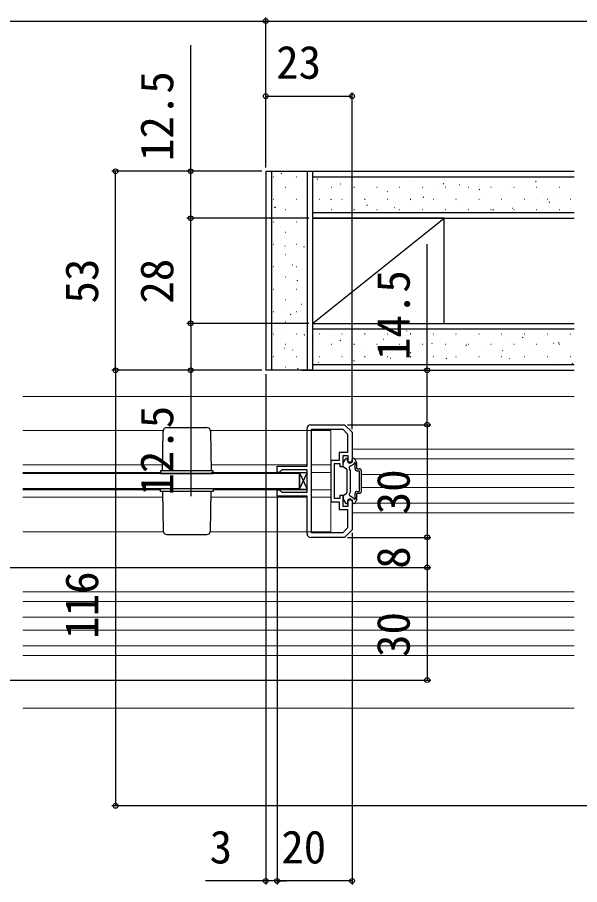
# Model space of a CAD drawing. Units: millimetres, scale not verified. Extents: x -525 to 525, y -786 to 782.
# Drawn here: x 150.2 to 300.1, y -483.8 to -252.8 of the extents above; entities that cross this region are included whole.
import ezdxf
from ezdxf.enums import TextEntityAlignment as Align

# ---------------------------------------------------------------- set-up
doc = ezdxf.new("R2010")
doc.units = ezdxf.units.MM
doc.header["$LTSCALE"] = 4
for name, color, linetype in [('0-2_YKK_11', 7, 'Continuous'), ('0-4_YKK_13', 4, 'Continuous'), ('0-6_YKK_D', 6, 'Continuous'), ('0-8_YSS_K', 3, 'Continuous')]:
    doc.layers.add(name, color=color, linetype=linetype)
doc.layers.add('0-3_YKK_12', color=2, linetype='Continuous', lineweight=18)
doc.styles.add('ＭＳ ゴシック', font='')
doc.styles.get('ＭＳ ゴシック').set_extended_font_data('MS Gothic')

msp = doc.modelspace()

# ---------------------------------------------------------------- linework, layer by layer
at = {"layer": '0-2_YKK_11'}
for points in [[(227.425, -390.3), (227.425, -380.3), (219.425, -380.3), (219.425, -378.6), (220.025, -378.6), (220.225, -378.8), (220.725, -379.3), (227.425, -379.3), (227.425, -373.3), (220.725, -373.3), (220.225, -373.8), (220.025, -374), (219.425, -374), (219.425, -372.3), (227.425, -372.3), (227.425, -362.3)], [(228.425, -361.3), (237.425, -361.3), (239.425, -363.3), (239.425, -371.3), (238.425, -371.3), (238.425, -369.6), (236.925, -369.6), (236.925, -372.5), (236.225, -372.5), (236.225, -371.7), (234.625, -371.7), (234.625, -376.3), (234.625, -380.9), (236.225, -380.9), (236.225, -380.1), (236.925, -380.1), (236.925, -383), (238.425, -383), (238.425, -381.3), (239.425, -381.3), (239.425, -389.3), (237.425, -391.3), (228.425, -391.3)]]:
    msp.add_lwpolyline(points, dxfattribs=at)
msp.add_lwpolyline([(228.625, -390.1), (228.625, -362.5), (236.928, -362.5), (238.225, -363.797), (238.225, -368.7), (236.025, -368.7), (236.025, -370.8), (233.725, -370.8), (233.725, -381.8), (236.025, -381.8), (236.025, -383.9), (238.225, -383.9), (238.225, -388.803), (236.928, -390.1)], close=True, dxfattribs=at)
for centre, start, end in [((228.425, -362.3), 90.00001, 179.99999), ((228.425, -390.3), 180.00001, 269.99999)]:
    msp.add_arc(centre, 1, start, end, dxfattribs=at)
at = {"layer": '0-3_YKK_12'}
for p, q in [((298.554, -353.8), (151.692, -353.8)), ((151.692, -362.8), (189.14, -362.8)), ((201.71, -362.8), (233.725, -362.8)), ((233.725, -389.8), (233.725, -362.8)), ((298.554, -367.8), (239.425, -367.8)), ((298.554, -370.4), (240.083, -370.4)), ((151.692, -372), (188.925, -372)), ((151.692, -374), (188.425, -374)), ((201.925, -372), (227.425, -372)), ((201.925, -374), (227.425, -374)), ((228.625, -372), (233.725, -372)), ((233.725, -374), (228.625, -374)), ((228.625, -374), (233.725, -374)), ((233.725, -374), (228.625, -374)), ((298.554, -374.6), (241.925, -374.6)), ((151.692, -378.6), (188.425, -378.6)), ((188.425, -378.6), (157.425, -378.6)), ((188.425, -378.6), (165.425, -378.6)), ((225.425, -378.6), (202.425, -378.6)), ((202.425, -378.6), (225.425, -378.6)), ((227.425, -378.6), (202.425, -378.6)), ((233.725, -378.6), (228.625, -378.6)), ((298.554, -378), (241.925, -378)), ((151.692, -380.6), (188.925, -380.6)), ((201.925, -380.6), (227.425, -380.6)), ((228.625, -380.6), (233.725, -380.6)), ((298.554, -382.2), (240.083, -382.2)), ((239.425, -384.8), (298.554, -384.8)), ((151.692, -389.8), (189.14, -389.8)), ((201.71, -389.8), (233.725, -389.8)), ((298.554, -405.8), (151.692, -405.8)), ((298.554, -408.4), (151.692, -408.4)), ((298.554, -412.6), (151.692, -412.6)), ((298.554, -416), (151.692, -416)), ((298.554, -420.2), (151.692, -420.2)), ((298.554, -422.8), (151.692, -422.8)), ((151.692, -436.8), (298.554, -436.8))]:
    msp.add_line(p, q, dxfattribs=at)
msp.add_lwpolyline([(233.725, -378.6), (228.625, -378.6), (233.725, -378.6)], dxfattribs=at)
at = {"layer": '0-4_YKK_13'}
for p, q in [((190.108, -362.05), (200.742, -362.05)), ((188.925, -373.55), (189.109, -363.033)), ((201.741, -363.033), (201.925, -373.55)), ((237.025, -372.299), (237.025, -371.58)), ((237.065, -371.43), (237.631, -370.45)), ((237.891, -370.3), (238.025, -370.3)), ((238.225, -370.9), (238.225, -370.5)), ((238.923, -372.324), (239.885, -371.769)), ((239.425, -370.9), (239.425, -370.5)), ((239.859, -370.3), (239.625, -370.3)), ((240.685, -371.43), (240.119, -370.45)), ((240.725, -373.05), (240.725, -371.58)), ((225.425, -378.451), (227.425, -374.149)), ((225.425, -374.149), (227.425, -378.451)), ((237.175, -372.559), (237.875, -372.963)), ((238.025, -373.223), (238.025, -379.377)), ((239.025, -373.5), (238.74, -373.007)), ((239.025, -379.1), (239.025, -373.5)), ((240.225, -373.05), (240.225, -371.929)), ((240.725, -373.05), (241.425, -373.05)), ((240.725, -373.55), (241.425, -373.55)), ((241.425, -379.05), (241.425, -373.55)), ((241.925, -379.05), (241.925, -373.55)), ((225.425, -374.3), (151.692, -374.3)), ((151.692, -378.3), (225.425, -378.3)), ((188.925, -379.05), (189.109, -389.567)), ((201.741, -389.567), (201.925, -379.05)), ((237.025, -380.301), (237.025, -381.02)), ((237.175, -380.041), (237.875, -379.637)), ((239.025, -379.1), (238.74, -379.593)), ((238.923, -380.276), (239.885, -380.831)), ((240.225, -380.671), (240.225, -379.55)), ((240.725, -379.05), (241.425, -379.05)), ((240.725, -379.55), (241.425, -379.55)), ((240.725, -381.02), (240.725, -379.55)), ((237.065, -381.17), (237.631, -382.15)), ((237.891, -382.3), (238.025, -382.3)), ((238.225, -381.7), (238.225, -382.1)), ((239.425, -381.7), (239.425, -382.1)), ((239.859, -382.3), (239.625, -382.3)), ((240.685, -381.17), (240.119, -382.15)), ((190.108, -390.55), (200.742, -390.55))]:
    msp.add_line(p, q, dxfattribs=at)
for points in [[(188.425, -374.3), (202.425, -374.3), (202.425, -373.55), (188.425, -373.55)], [(227.425, -374.149), (225.425, -374.149), (225.425, -378.451), (227.425, -378.451)], [(188.425, -378.3), (202.425, -378.3), (202.425, -379.05), (188.425, -379.05)]]:
    msp.add_lwpolyline(points, close=True, dxfattribs=at)
msp.add_lwpolyline([(157.371, -378.3), (225.425, -378.3), (225.425, -374.3), (157.371, -374.3)], dxfattribs=at)
for centre, radius, start, end in [((190.108, -363.05), 1, 90, 179), ((200.742, -363.05), 1, 1, 90), ((237.325, -371.58), 0.3, 150, 180), ((237.891, -370.6), 0.3, 90, 150), ((238.025, -370.5), 0.2, 0, 90), ((238.825, -370.9), 0.6, 180, 0), ((239.625, -370.5), 0.2, 90, 180), ((239.859, -370.6), 0.3, 30, 90), ((240.125, -371.7), 0.25, 293.57818, 196.04532), ((240.425, -371.58), 0.3, 0, 30), ((237.325, -372.299), 0.3, 180, 240), ((237.725, -373.223), 0.3, 0, 60), ((239.173, -372.757), 0.5, 120, 210), ((240.725, -373.05), 0.5, 180, 270), ((241.425, -373.55), 0.5, 0, 90), ((237.325, -380.301), 0.3, 120, 180), ((237.325, -381.02), 0.3, 180, 210), ((237.725, -379.377), 0.3, 300, 0), ((238.825, -381.7), 0.6, 0, 180), ((239.173, -379.843), 0.5, 150, 240), ((240.125, -380.9), 0.25, 163.95468, 66.42182), ((240.725, -379.55), 0.5, 90, 180), ((240.425, -381.02), 0.3, 330, 0), ((241.425, -379.05), 0.5, 270, 0), ((237.891, -382), 0.3, 210, 270), ((238.025, -382.1), 0.2, 270, 0), ((239.625, -382.1), 0.2, 180, 270), ((239.859, -382), 0.3, 270, 330), ((190.108, -389.55), 1, 181, 270), ((200.742, -389.55), 1, 270, 359)]:
    msp.add_arc(centre, radius, start, end, dxfattribs=at)
at = {"layer": '0-6_YKK_D'}
for p, q in [((-37.575, -253.8), (216.425, -253.8)), ((216.425, -292.8), (216.425, -252.8)), ((216.425, -253.8), (381.425, -253.8)), ((216.425, -292.8), (216.425, -272.8)), ((216.425, -273.8), (239.425, -273.8)), ((239.425, -362.507), (239.425, -272.8)), ((215.425, -293.8), (175.425, -293.8)), ((176.425, -346.8), (176.425, -293.8)), ((215.425, -293.8), (195.425, -293.8)), ((227.925, -306.3), (195.425, -306.3)), ((227.925, -306.3), (195.425, -306.3)), ((196.425, -334.3), (196.425, -306.3)), ((227.925, -334.3), (195.425, -334.3)), ((227.925, -334.3), (195.425, -334.3)), ((215.425, -346.8), (175.425, -346.8)), ((214.425, -346.8), (175.425, -346.8)), ((176.425, -346.8), (176.425, -462.8)), ((215.425, -346.8), (195.425, -346.8)), ((216.425, -347.8), (216.425, -483.8)), ((259.062, -346.8), (258.425, -346.8)), ((238.22, -361.3), (260.425, -361.3)), ((238.22, -361.3), (260.425, -361.3)), ((259.425, -361.3), (259.425, -391.3)), ((219.425, -380.8), (219.425, -483.8)), ((219.425, -380.8), (219.425, -483.8)), ((239.425, -390.093), (239.425, -483.8)), ((238.218, -391.3), (260.425, -391.3)), ((238.218, -391.3), (260.425, -391.3)), ((259.425, -391.3), (259.425, -399.3)), ((108.218, -399.3), (260.425, -399.3)), ((108.218, -399.3), (260.425, -399.3)), ((259.425, -399.3), (259.425, -429.3)), ((108.218, -429.3), (260.425, -429.3)), ((380.425, -462.8), (175.425, -462.8)), ((216.425, -482.8), (200.37, -482.8)), ((219.425, -482.8), (216.425, -482.8)), ((239.425, -482.8), (219.425, -482.8)), ((219.425, -482.8), (221.975, -482.8))]:
    msp.add_line(p, q, dxfattribs=at)
for points in [[(196.425, -306.3), (196.425, -293.8), (196.425, -260.25)], [(259.425, -361.3), (259.425, -346.8), (259.425, -313.25)], [(196.425, -334.3), (196.425, -346.8), (196.425, -380.35)]]:
    msp.add_lwpolyline(points, dxfattribs=at)
for centre in [(216.425, -253.8), (216.425, -253.8), (216.425, -273.8), (239.425, -273.8), (176.425, -293.8), (196.425, -293.8), (196.425, -306.3), (196.425, -306.3), (196.425, -334.3), (196.425, -334.3), (176.425, -346.8), (176.425, -346.8), (196.425, -346.8), (259.425, -346.8), (259.425, -361.3), (259.425, -361.3), (259.425, -391.3), (259.425, -391.3), (259.425, -399.3), (259.425, -399.3), (259.425, -429.3), (176.425, -462.8), (216.425, -482.8), (219.425, -482.8), (219.425, -482.8), (239.425, -482.8)]:
    msp.add_circle(centre, 0.637, dxfattribs=at)
at = {"layer": '0-8_YSS_K'}
for p, q in [((216.425, -293.8), (216.425, -346.8)), ((216.425, -293.8), (228.925, -293.8)), ((217.925, -293.8), (217.925, -346.8)), ((218.458, -295.271), (218.558, -295.271)), ((220.535, -294.427), (220.701, -294.317)), ((224.538, -295.271), (224.638, -295.271)), ((227.425, -293.8), (227.425, -346.8)), ((228.925, -293.8), (298.554, -293.8)), ((228.925, -293.8), (228.925, -346.8)), ((228.925, -295.3), (298.554, -295.3)), ((273.471, -295.351), (273.49, -295.344)), ((223.349, -296.054), (223.368, -296.048)), ((230.14, -295.905), (230.307, -295.795)), ((236.368, -297.126), (236.387, -297.12)), ((254.967, -296.222), (254.986, -296.215)), ((263.717, -297.188), (263.884, -297.077)), ((267.985, -297.294), (268.004, -297.287)), ((286.49, -296.423), (286.509, -296.416)), ((288.307, -296.584), (288.473, -296.473)), ((221.688, -298.021), (221.788, -298.021)), ((230.128, -299.336), (230.146, -299.329)), ((233.848, -298.021), (233.948, -298.021)), ((239.928, -298.021), (240.028, -298.021)), ((246.008, -298.021), (246.108, -298.021)), ((248.734, -299.27), (248.9, -299.159)), ((249.386, -298.198), (249.405, -298.191)), ((252.088, -298.021), (252.188, -298.021)), ((258.168, -298.021), (258.268, -298.021)), ((262.405, -299.27), (262.424, -299.263)), ((264.248, -298.021), (264.348, -298.021)), ((270.328, -298.021), (270.428, -298.021)), ((273.323, -298.666), (273.49, -298.555)), ((276.408, -298.021), (276.508, -298.021)), ((281.004, -298.366), (281.023, -298.359)), ((282.488, -298.021), (282.588, -298.021)), ((288.568, -298.021), (288.668, -298.021)), ((294.022, -299.437), (294.041, -299.431)), ((294.648, -298.021), (294.748, -298.021)), ((218.458, -301.251), (218.558, -301.251)), ((224.538, -301.251), (224.638, -301.251)), ((224.641, -301.279), (224.66, -301.272)), ((230.618, -301.251), (230.718, -301.251)), ((233.75, -301.352), (233.916, -301.241)), ((236.698, -301.251), (236.798, -301.251)), ((237.66, -302.351), (237.679, -302.344)), ((242.778, -301.251), (242.878, -301.251)), ((243.146, -300.408), (243.165, -300.401)), ((248.858, -301.251), (248.958, -301.251)), ((254.938, -301.251), (255.038, -301.251)), ((256.165, -301.48), (256.183, -301.473)), ((258.339, -300.748), (258.506, -300.637)), ((261.018, -301.251), (261.118, -301.251)), ((267.098, -301.251), (267.198, -301.251)), ((269.183, -302.551), (269.202, -302.545)), ((273.178, -301.251), (273.278, -301.251)), ((275.423, -300.342), (275.442, -300.335)), ((279.258, -301.251), (279.358, -301.251)), ((285.338, -301.251), (285.438, -301.251)), ((288.442, -301.413), (288.461, -301.407)), ((291.418, -301.251), (291.518, -301.251)), ((291.916, -302.03), (292.083, -301.92)), ((297.498, -301.251), (297.598, -301.251)), ((218.766, -303.434), (218.933, -303.323)), ((219.061, -303.255), (219.08, -303.248)), ((221.688, -304.001), (221.788, -304.001)), ((228.925, -304.8), (298.554, -304.8)), ((232.079, -304.327), (232.098, -304.32)), ((233.848, -304.001), (233.948, -304.001)), ((239.928, -304.001), (240.028, -304.001)), ((243.355, -302.83), (243.522, -302.719)), ((246.008, -304.001), (246.108, -304.001)), ((250.678, -303.422), (250.697, -303.416)), ((252.088, -304.001), (252.188, -304.001)), ((258.168, -304.001), (258.268, -304.001)), ((263.697, -304.494), (263.716, -304.488)), ((264.248, -304.001), (264.348, -304.001)), ((270.328, -304.001), (270.428, -304.001)), ((276.408, -304.001), (276.508, -304.001)), ((276.932, -304.112), (277.099, -304.002)), ((282.202, -303.623), (282.22, -303.617)), ((282.488, -304.001), (282.588, -304.001)), ((288.568, -304.001), (288.668, -304.001)), ((294.648, -304.001), (294.748, -304.001)), ((295.22, -304.695), (295.239, -304.688)), ((225.839, -306.537), (225.858, -306.53)), ((228.925, -334.3), (263.925, -306.3)), ((228.925, -306.3), (298.554, -306.3)), ((228.925, -306.3), (228.925, -334.3)), ((218.458, -307.231), (218.558, -307.231)), ((220.353, -308.479), (220.372, -308.473)), ((224.538, -307.231), (224.638, -307.231)), ((221.688, -309.981), (221.788, -309.981)), ((218.458, -313.211), (218.558, -313.211)), ((221.551, -313.737), (221.57, -313.73)), ((224.538, -313.211), (224.638, -313.211)), ((226.602, -313.918), (226.769, -313.808)), ((221.688, -315.961), (221.788, -315.961)), ((223.503, -318.728), (223.521, -318.721)), ((218.458, -319.191), (218.558, -319.191)), ((224.538, -319.191), (224.638, -319.191)), ((221.688, -321.941), (221.788, -321.941)), ((224.833, -322.925), (225, -322.814)), ((218.458, -325.171), (218.558, -325.171)), ((224.538, -325.171), (224.638, -325.171)), ((224.795, -323.952), (224.814, -323.945)), ((219.214, -325.928), (219.233, -325.922)), ((221.688, -327.921), (221.788, -327.921)), ((225.992, -329.21), (226.011, -329.203)), ((218.458, -331.151), (218.558, -331.151)), ((220.506, -331.153), (220.525, -331.146)), ((223.064, -331.931), (223.231, -331.821)), ((224.538, -331.151), (224.638, -331.151)), ((221.688, -333.901), (221.788, -333.901)), ((228.925, -334.3), (263.925, -334.3)), ((228.925, -334.3), (298.554, -334.3)), ((228.925, -334.3), (228.925, -346.8)), ((218.458, -337.131), (218.558, -337.131)), ((221.704, -336.41), (221.723, -336.404)), ((224.538, -337.131), (224.638, -337.131)), ((228.925, -335.8), (298.554, -335.8)), ((230.618, -337.131), (230.718, -337.131)), ((236.698, -337.131), (236.798, -337.131)), ((242.778, -337.131), (242.878, -337.131)), ((248.858, -337.131), (248.958, -337.131)), ((251.263, -336.773), (251.43, -336.663)), ((253.981, -336.344), (254, -336.338)), ((254.938, -337.131), (255.038, -337.131)), ((261.018, -337.131), (261.118, -337.131)), ((267.098, -337.131), (267.198, -337.131)), ((273.178, -337.131), (273.278, -337.131)), ((279.258, -337.131), (279.358, -337.131)), ((285.338, -337.131), (285.438, -337.131)), ((285.599, -336.512), (285.618, -336.505)), ((291.418, -337.131), (291.518, -337.131)), ((297.498, -337.131), (297.598, -337.131)), ((226.674, -337.377), (226.841, -337.267)), ((229.236, -339.425), (229.255, -339.418)), ((234.723, -337.482), (234.741, -337.476)), ((236.279, -338.855), (236.446, -338.745)), ((247.741, -338.554), (247.76, -338.547)), ((267, -337.416), (267.019, -337.409)), ((280.018, -338.488), (280.037, -338.481)), ((284.841, -338.056), (285.008, -337.945)), ((293.037, -339.56), (293.056, -339.553)), ((294.446, -339.534), (294.613, -339.423)), ((221.296, -340.937), (221.462, -340.827)), ((221.688, -339.881), (221.788, -339.881)), ((223.656, -341.401), (223.675, -341.394)), ((233.848, -339.881), (233.948, -339.881)), ((239.928, -339.881), (240.028, -339.881)), ((242.255, -340.497), (242.274, -340.49)), ((246.008, -339.881), (246.108, -339.881)), ((252.088, -339.881), (252.188, -339.881)), ((255.273, -341.569), (255.292, -341.562)), ((258.168, -339.881), (258.268, -339.881)), ((260.76, -339.626), (260.778, -339.619)), ((264.248, -339.881), (264.348, -339.881)), ((269.857, -340.138), (270.024, -340.027)), ((270.328, -339.881), (270.428, -339.881)), ((273.778, -340.698), (273.797, -340.691)), ((276.408, -339.881), (276.508, -339.881)), ((279.462, -341.616), (279.629, -341.505)), ((282.488, -339.881), (282.588, -339.881)), ((286.797, -341.769), (286.815, -341.763)), ((288.568, -339.881), (288.668, -339.881)), ((294.648, -339.881), (294.748, -339.881)), ((218.458, -343.111), (218.558, -343.111)), ((224.538, -343.111), (224.638, -343.111)), ((230.618, -343.111), (230.718, -343.111)), ((236.674, -342.473), (236.693, -342.466)), ((236.698, -343.111), (236.798, -343.111)), ((242.778, -343.111), (242.878, -343.111)), ((248.858, -343.111), (248.958, -343.111)), ((249.693, -343.545), (249.712, -343.538)), ((254.873, -342.22), (255.04, -342.109)), ((254.938, -343.111), (255.038, -343.111)), ((261.018, -343.111), (261.118, -343.111)), ((264.478, -343.698), (264.645, -343.587)), ((267.098, -343.111), (267.198, -343.111)), ((268.292, -342.64), (268.311, -342.634)), ((273.178, -343.111), (273.278, -343.111)), ((279.258, -343.111), (279.358, -343.111)), ((281.31, -343.712), (281.329, -343.706)), ((285.338, -343.111), (285.438, -343.111)), ((291.418, -343.111), (291.518, -343.111)), ((297.498, -343.111), (297.598, -343.111)), ((221.688, -345.861), (221.788, -345.861)), ((224.905, -346.384), (225.072, -346.273)), ((228.925, -345.3), (298.554, -345.3)), ((230.434, -344.683), (230.453, -344.676)), ((239.889, -344.302), (240.056, -344.191)), ((262.711, -344.617), (262.73, -344.61)), ((294.329, -344.784), (294.348, -344.777)), ((298.056, -344.98), (298.223, -344.87)), ((228.925, -346.8), (216.425, -346.8)), ((224.948, -346.625), (224.967, -346.619)), ((225.925, -346.8), (298.554, -346.8))]:
    msp.add_line(p, q, dxfattribs=at)
msp.add_lwpolyline([(263.925, -334.3), (263.925, -306.3), (228.925, -306.3)], dxfattribs=at)

# ---------------------------------------------------------------- texts
at = {"layer": '0-6_YKK_D', "style": 'ＭＳ ゴシック'}
for s, p in [('23', (219.198, -271.8)), ('3', (201.484, -480.8)), ('20', (220.561, -480.8))]:
    msp.add_text(s, height=8.798, dxfattribs=at).set_placement(p, align=Align.BOTTOM_LEFT)
for s, p in [('12.5', (194.425, -291.091)), ('53', (174.425, -329.027)), ('28', (194.425, -329.061)), ('14.5', (257.425, -344.091)), ('12.5', (194.425, -380.191)), ('30', (257.425, -385.164)), ('8', (257.425, -399.664)), ('116', (174.425, -418.334)), ('30', (257.425, -423.164))]:
    msp.add_text(s, height=8.798, rotation=90, dxfattribs=at).set_placement(p, align=Align.BOTTOM_LEFT)

doc.saveas('drawing.dxf')
